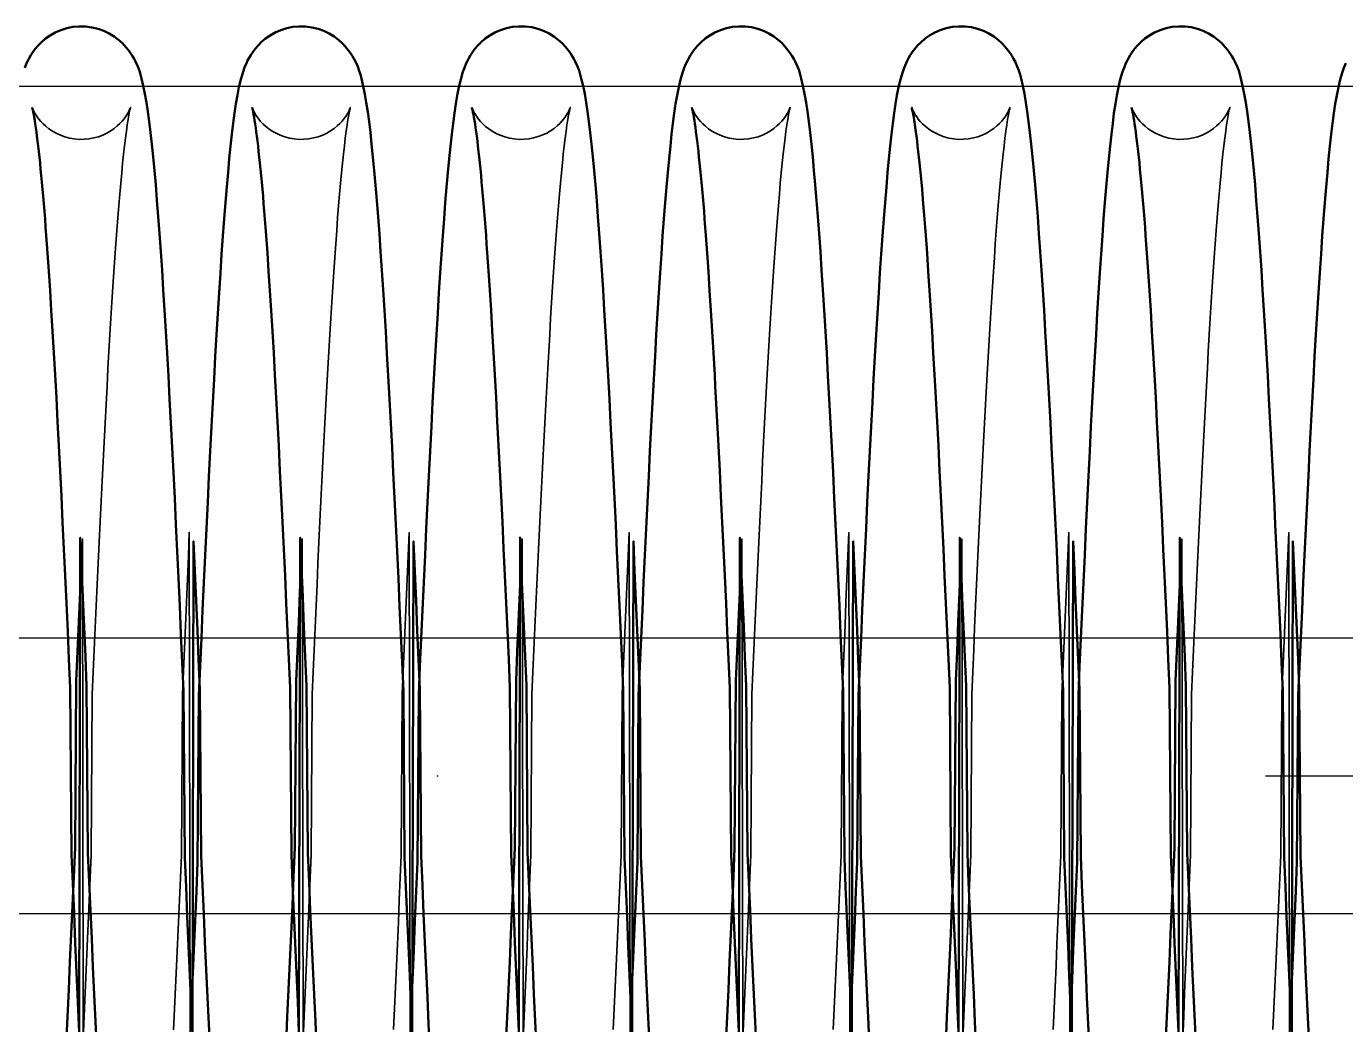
# Model space of a CAD drawing. Header units: millimetres. Extents: x 1448 to 104164, y -19509 to -89.
# Drawn here: x 54499.5 to 54595.2, y -3831.2 to -3758.8 of the extents above; entities that cross this region are included whole.
import ezdxf

# ---------------------------------------------------------------- set-up
doc = ezdxf.new("R2010")
doc.units = ezdxf.units.MM
doc.header["$LTSCALE"] = 60
doc.header["$MEASUREMENT"] = 0
doc.linetypes.add('CEN', pattern=[62, 60, -1, 0, -1])
doc.layers.get('0').update_dxf_attribs({"linetype": 'CONTINUOUS'})
doc.layers.add('cen', color=14, linetype='CONTINUOUS')
doc.layers.add('가려진 것(ISO)', color=7, linetype='CONTINUOUS', lineweight=35)
doc.layers.add('가시적인 것(ISO)', color=7, linetype='CONTINUOUS', lineweight=50)

# ---------------------------------------------------------------- blocks, each defined once
blk = doc.blocks.new('토션스프링 3')
at = {"layer": '가려진 것(ISO)', "flags": 128}
for points in [[(21462208.797, -50952857.63), (21462208.803, -50952857.647), (21462208.824, -50952857.704), (21462208.867, -50952857.807), (21462208.946, -50952857.966), (21462209.003, -50952858.07), (21462209.077, -50952858.191), (21462209.169, -50952858.328), (21462209.283, -50952858.48), (21462209.422, -50952858.647), (21462209.589, -50952858.823), (21462209.785, -50952859.003), (21462210.011, -50952859.182), (21462210.265, -50952859.355), (21462210.545, -50952859.514), (21462210.847, -50952859.654), (21462211.169, -50952859.77), (21462211.506, -50952859.86), (21462211.855, -50952859.922), (21462212.209, -50952859.952), (21462212.565, -50952859.949), (21462212.92, -50952859.915), (21462213.268, -50952859.851), (21462213.603, -50952859.758), (21462213.923, -50952859.638), (21462214.223, -50952859.494), (21462214.5, -50952859.334), (21462214.751, -50952859.161), (21462214.972, -50952858.981), (21462215.164, -50952858.8), (21462215.329, -50952858.625), (21462215.465, -50952858.459), (21462215.576, -50952858.309), (21462215.666, -50952858.174), (21462215.737, -50952858.056), (21462215.792, -50952857.954), (21462215.835, -50952857.869), (21462215.893, -50952857.742), (21462215.922, -50952857.667), (21462215.934, -50952857.633), (21462215.933, -50952857.635), (21462215.924, -50952857.667), (21462215.909, -50952857.726), (21462215.89, -50952857.808), (21462215.867, -50952857.911), (21462215.816, -50952858.173), (21462215.758, -50952858.505), (21462215.695, -50952858.901), (21462215.63, -50952859.352), (21462215.564, -50952859.857), (21462215.497, -50952860.414), (21462215.429, -50952861.021), (21462215.36, -50952861.678), (21462215.29, -50952862.381), (21462215.22, -50952863.131), (21462215.149, -50952863.924), (21462215.079, -50952864.759), (21462215.009, -50952865.637), (21462214.938, -50952866.559), (21462214.867, -50952867.523), (21462214.796, -50952868.527), (21462214.725, -50952869.571), (21462214.653, -50952870.652), (21462214.582, -50952871.77), (21462214.511, -50952872.923), (21462214.439, -50952874.109), (21462214.368, -50952875.328), (21462214.297, -50952876.578), (21462214.226, -50952877.861), (21462214.154, -50952879.178), (21462214.083, -50952880.526), (21462214.011, -50952881.903), (21462213.94, -50952883.309), (21462213.868, -50952884.741), (21462213.796, -50952886.198), (21462213.725, -50952887.677), (21462213.653, -50952889.177), (21462213.582, -50952890.697), (21462213.51, -50952892.234), (21462213.439, -50952893.791), (21462213.368, -50952895.368), (21462213.296, -50952896.964), (21462213.225, -50952898.577), (21462213.153, -50952900.205), (21462213.081, -50952911.847), (21462213.009, -50952913.499), (21462212.938, -50952915.16), (21462212.866, -50952916.829), (21462212.795, -50952918.502), (21462212.723, -50952920.179), (21462212.652, -50952921.858), (21462212.581, -50952923.543), (21462212.509, -50952925.233), (21462212.438, -50952888.925), (21462212.366, -50952890.618)], [(21462224.744, -50952857.63), (21462224.75, -50952857.647), (21462224.77, -50952857.704), (21462224.814, -50952857.807), (21462224.893, -50952857.966), (21462224.95, -50952858.07), (21462225.024, -50952858.191), (21462225.116, -50952858.328), (21462225.23, -50952858.481), (21462225.369, -50952858.647), (21462225.536, -50952858.823), (21462225.732, -50952859.003), (21462225.958, -50952859.182), (21462226.212, -50952859.355), (21462226.492, -50952859.514), (21462226.794, -50952859.654), (21462227.116, -50952859.77), (21462227.454, -50952859.86), (21462227.802, -50952859.922), (21462228.156, -50952859.952), (21462228.513, -50952859.949), (21462228.867, -50952859.915), (21462229.215, -50952859.851), (21462229.55, -50952859.758), (21462229.87, -50952859.638), (21462230.17, -50952859.494), (21462230.447, -50952859.333), (21462230.698, -50952859.16), (21462230.919, -50952858.981), (21462231.111, -50952858.8), (21462231.276, -50952858.624), (21462231.412, -50952858.459), (21462231.523, -50952858.309), (21462231.613, -50952858.174), (21462231.684, -50952858.056), (21462231.739, -50952857.954), (21462231.782, -50952857.869), (21462231.839, -50952857.742), (21462231.869, -50952857.667), (21462231.88, -50952857.633), (21462231.88, -50952857.635), (21462231.871, -50952857.667), (21462231.856, -50952857.726), (21462231.836, -50952857.808), (21462231.814, -50952857.911), (21462231.763, -50952858.173), (21462231.705, -50952858.505), (21462231.642, -50952858.901), (21462231.577, -50952859.352), (21462231.511, -50952859.857), (21462231.444, -50952860.414), (21462231.375, -50952861.021), (21462231.306, -50952861.678), (21462231.237, -50952862.381), (21462231.167, -50952863.131), (21462231.096, -50952863.924), (21462231.026, -50952864.759), (21462230.955, -50952865.637), (21462230.885, -50952866.559), (21462230.814, -50952867.523), (21462230.743, -50952868.527), (21462230.671, -50952869.571), (21462230.6, -50952870.652), (21462230.529, -50952871.77), (21462230.457, -50952872.923), (21462230.386, -50952874.109), (21462230.315, -50952875.328), (21462230.244, -50952876.578), (21462230.173, -50952877.861), (21462230.101, -50952879.178), (21462230.03, -50952880.526), (21462229.958, -50952881.904), (21462229.886, -50952883.309), (21462229.815, -50952884.741), (21462229.743, -50952886.198), (21462229.672, -50952887.677), (21462229.6, -50952889.177), (21462229.529, -50952890.697), (21462229.457, -50952892.234), (21462229.386, -50952893.79), (21462229.315, -50952895.368), (21462229.243, -50952896.964), (21462229.171, -50952898.577), (21462229.1, -50952900.205), (21462229.028, -50952911.847), (21462228.956, -50952913.499), (21462228.885, -50952915.16), (21462228.813, -50952916.828), (21462228.742, -50952918.502), (21462228.67, -50952920.179), (21462228.599, -50952921.858), (21462228.527, -50952923.543), (21462228.456, -50952925.233), (21462228.384, -50952888.925), (21462228.313, -50952890.618)], [(21462240.691, -50952857.63), (21462240.696, -50952857.647), (21462240.718, -50952857.704), (21462240.76, -50952857.809), (21462240.838, -50952857.972), (21462240.897, -50952858.076), (21462240.972, -50952858.196), (21462241.065, -50952858.332), (21462241.18, -50952858.484), (21462241.32, -50952858.651), (21462241.488, -50952858.828), (21462241.684, -50952859.008), (21462241.911, -50952859.187), (21462242.166, -50952859.359), (21462242.447, -50952859.518), (21462242.749, -50952859.658), (21462243.071, -50952859.773), (21462243.41, -50952859.862), (21462243.758, -50952859.923), (21462244.112, -50952859.952), (21462244.469, -50952859.949), (21462244.823, -50952859.914), (21462245.171, -50952859.849), (21462245.506, -50952859.755), (21462245.824, -50952859.634), (21462246.124, -50952859.49), (21462246.401, -50952859.329), (21462246.651, -50952859.156), (21462246.871, -50952858.976), (21462247.063, -50952858.796), (21462247.226, -50952858.62), (21462247.362, -50952858.455), (21462247.472, -50952858.305), (21462247.561, -50952858.171), (21462247.632, -50952858.053), (21462247.687, -50952857.952), (21462247.73, -50952857.867), (21462247.787, -50952857.741), (21462247.816, -50952857.666), (21462247.827, -50952857.633), (21462247.827, -50952857.635), (21462247.818, -50952857.668), (21462247.803, -50952857.727), (21462247.783, -50952857.809), (21462247.761, -50952857.912), (21462247.709, -50952858.175), (21462247.651, -50952858.507), (21462247.588, -50952858.903), (21462247.523, -50952859.355), (21462247.457, -50952859.859), (21462247.39, -50952860.416), (21462247.322, -50952861.024), (21462247.253, -50952861.681), (21462247.183, -50952862.385), (21462247.113, -50952863.134), (21462247.043, -50952863.927), (21462246.972, -50952864.763), (21462246.902, -50952865.641), (21462246.831, -50952866.563), (21462246.76, -50952867.527), (21462246.689, -50952868.531), (21462246.618, -50952869.575), (21462246.547, -50952870.656), (21462246.475, -50952871.774), (21462246.404, -50952872.927), (21462246.333, -50952874.113), (21462246.262, -50952875.332), (21462246.19, -50952876.581), (21462246.119, -50952877.865), (21462246.048, -50952879.182), (21462245.976, -50952880.53), (21462245.905, -50952881.907), (21462245.833, -50952883.313), (21462245.761, -50952884.745), (21462245.69, -50952886.201), (21462245.618, -50952887.68), (21462245.547, -50952889.18), (21462245.475, -50952890.699), (21462245.404, -50952892.236), (21462245.333, -50952893.793), (21462245.261, -50952895.37), (21462245.19, -50952896.967), (21462245.118, -50952898.58), (21462245.046, -50952900.208), (21462244.975, -50952911.849), (21462244.903, -50952913.501), (21462244.831, -50952915.162), (21462244.76, -50952916.83), (21462244.688, -50952918.503), (21462244.617, -50952920.179), (21462244.546, -50952921.858), (21462244.474, -50952923.543), (21462244.403, -50952925.233), (21462244.331, -50952888.925), (21462244.26, -50952890.619)], [(21462256.638, -50952857.63), (21462256.643, -50952857.647), (21462256.664, -50952857.704), (21462256.708, -50952857.807), (21462256.787, -50952857.966), (21462256.844, -50952858.07), (21462256.917, -50952858.191), (21462257.009, -50952858.328), (21462257.123, -50952858.48), (21462257.263, -50952858.646), (21462257.429, -50952858.822), (21462257.625, -50952859.003), (21462257.851, -50952859.182), (21462258.105, -50952859.354), (21462258.385, -50952859.514), (21462258.687, -50952859.654), (21462259.008, -50952859.77), (21462259.346, -50952859.86), (21462259.695, -50952859.921), (21462260.049, -50952859.952), (21462260.405, -50952859.949), (21462260.76, -50952859.915), (21462261.108, -50952859.851), (21462261.443, -50952859.758), (21462261.762, -50952859.638), (21462262.063, -50952859.495), (21462262.34, -50952859.334), (21462262.591, -50952859.161), (21462262.812, -50952858.981), (21462263.005, -50952858.801), (21462263.169, -50952858.625), (21462263.306, -50952858.459), (21462263.417, -50952858.309), (21462263.506, -50952858.174), (21462263.577, -50952858.056), (21462263.633, -50952857.954), (21462263.676, -50952857.869), (21462263.733, -50952857.742), (21462263.762, -50952857.667), (21462263.774, -50952857.633), (21462263.774, -50952857.635), (21462263.765, -50952857.667), (21462263.75, -50952857.726), (21462263.73, -50952857.808), (21462263.708, -50952857.911), (21462263.657, -50952858.173), (21462263.598, -50952858.505), (21462263.535, -50952858.9), (21462263.471, -50952859.352), (21462263.405, -50952859.856), (21462263.337, -50952860.413), (21462263.269, -50952861.021), (21462263.2, -50952861.677), (21462263.13, -50952862.381), (21462263.06, -50952863.131), (21462262.99, -50952863.924), (21462262.92, -50952864.759), (21462262.849, -50952865.637), (21462262.778, -50952866.559), (21462262.708, -50952867.522), (21462262.636, -50952868.526), (21462262.565, -50952869.57), (21462262.494, -50952870.652), (21462262.423, -50952871.77), (21462262.351, -50952872.923), (21462262.28, -50952874.11), (21462262.209, -50952875.328), (21462262.137, -50952876.578), (21462262.066, -50952877.861), (21462261.995, -50952879.178), (21462261.923, -50952880.525), (21462261.852, -50952881.903), (21462261.78, -50952883.309), (21462261.709, -50952884.741), (21462261.637, -50952886.197), (21462261.565, -50952887.677), (21462261.494, -50952889.177), (21462261.422, -50952890.697), (21462261.351, -50952892.235), (21462261.28, -50952893.791), (21462261.208, -50952895.368), (21462261.137, -50952896.964), (21462261.065, -50952898.577), (21462260.993, -50952900.205), (21462260.922, -50952911.846), (21462260.85, -50952913.499), (21462260.778, -50952915.16), (21462260.707, -50952916.829), (21462260.635, -50952918.503), (21462260.564, -50952920.18), (21462260.493, -50952921.859), (21462260.421, -50952923.544), (21462260.35, -50952925.233), (21462260.278, -50952888.925), (21462260.206, -50952890.618)], [(21462272.585, -50952857.63), (21462272.59, -50952857.647), (21462272.611, -50952857.704), (21462272.655, -50952857.807), (21462272.733, -50952857.966), (21462272.791, -50952858.07), (21462272.864, -50952858.191), (21462272.956, -50952858.328), (21462273.07, -50952858.48), (21462273.209, -50952858.646), (21462273.376, -50952858.822), (21462273.572, -50952859.003), (21462273.798, -50952859.182), (21462274.052, -50952859.354), (21462274.332, -50952859.514), (21462274.634, -50952859.654), (21462274.955, -50952859.77), (21462275.293, -50952859.86), (21462275.642, -50952859.921), (21462275.996, -50952859.952), (21462276.352, -50952859.949), (21462276.707, -50952859.915), (21462277.055, -50952859.851), (21462277.39, -50952859.758), (21462277.709, -50952859.638), (21462278.01, -50952859.495), (21462278.287, -50952859.334), (21462278.538, -50952859.161), (21462278.759, -50952858.981), (21462278.951, -50952858.801), (21462279.116, -50952858.625), (21462279.252, -50952858.459), (21462279.363, -50952858.309), (21462279.453, -50952858.174), (21462279.524, -50952858.056), (21462279.579, -50952857.954), (21462279.622, -50952857.869), (21462279.68, -50952857.742), (21462279.709, -50952857.667), (21462279.721, -50952857.633), (21462279.721, -50952857.635), (21462279.712, -50952857.667), (21462279.697, -50952857.726), (21462279.677, -50952857.808), (21462279.655, -50952857.911), (21462279.603, -50952858.173), (21462279.545, -50952858.505), (21462279.482, -50952858.9), (21462279.417, -50952859.352), (21462279.351, -50952859.856), (21462279.284, -50952860.413), (21462279.216, -50952861.021), (21462279.147, -50952861.677), (21462279.077, -50952862.381), (21462279.007, -50952863.131), (21462278.937, -50952863.924), (21462278.866, -50952864.759), (21462278.796, -50952865.637), (21462278.725, -50952866.559), (21462278.654, -50952867.522), (21462278.583, -50952868.527), (21462278.512, -50952869.57), (21462278.441, -50952870.652), (21462278.369, -50952871.77), (21462278.298, -50952872.923), (21462278.227, -50952874.109), (21462278.155, -50952875.328), (21462278.084, -50952876.578), (21462278.013, -50952877.861), (21462277.942, -50952879.178), (21462277.87, -50952880.525), (21462277.799, -50952881.903), (21462277.727, -50952883.309), (21462277.655, -50952884.741), (21462277.584, -50952886.197), (21462277.512, -50952887.677), (21462277.441, -50952889.177), (21462277.369, -50952890.697), (21462277.298, -50952892.235), (21462277.227, -50952893.791), (21462277.155, -50952895.368), (21462277.084, -50952896.964), (21462277.012, -50952898.577), (21462276.94, -50952900.205), (21462276.869, -50952911.846), (21462276.797, -50952913.499), (21462276.725, -50952915.16), (21462276.654, -50952916.829), (21462276.582, -50952918.503), (21462276.511, -50952920.18), (21462276.439, -50952921.859), (21462276.368, -50952923.544), (21462276.297, -50952925.233), (21462276.225, -50952888.925), (21462276.153, -50952890.618)], [(21462288.531, -50952857.63), (21462288.537, -50952857.647), (21462288.558, -50952857.704), (21462288.602, -50952857.807), (21462288.68, -50952857.966), (21462288.738, -50952858.07), (21462288.811, -50952858.191), (21462288.903, -50952858.328), (21462289.017, -50952858.48), (21462289.156, -50952858.646), (21462289.323, -50952858.822), (21462289.519, -50952859.003), (21462289.745, -50952859.182), (21462289.999, -50952859.354), (21462290.279, -50952859.514), (21462290.581, -50952859.654), (21462290.902, -50952859.77), (21462291.24, -50952859.86), (21462291.589, -50952859.921), (21462291.943, -50952859.952), (21462292.299, -50952859.949), (21462292.654, -50952859.915), (21462293.002, -50952859.851), (21462293.337, -50952859.758), (21462293.656, -50952859.638), (21462293.957, -50952859.495), (21462294.234, -50952859.334), (21462294.485, -50952859.161), (21462294.706, -50952858.981), (21462294.898, -50952858.801), (21462295.063, -50952858.625), (21462295.199, -50952858.459), (21462295.31, -50952858.309), (21462295.4, -50952858.174), (21462295.471, -50952858.056), (21462295.526, -50952857.954), (21462295.569, -50952857.869), (21462295.627, -50952857.742), (21462295.656, -50952857.667), (21462295.668, -50952857.633), (21462295.667, -50952857.635), (21462295.659, -50952857.667), (21462295.643, -50952857.726), (21462295.624, -50952857.808), (21462295.602, -50952857.911), (21462295.55, -50952858.173), (21462295.492, -50952858.505), (21462295.429, -50952858.9), (21462295.364, -50952859.352), (21462295.298, -50952859.857), (21462295.231, -50952860.413), (21462295.163, -50952861.021), (21462295.094, -50952861.677), (21462295.024, -50952862.381), (21462294.954, -50952863.131), (21462294.884, -50952863.924), (21462294.813, -50952864.759), (21462294.743, -50952865.637), (21462294.672, -50952866.559), (21462294.601, -50952867.522), (21462294.53, -50952868.527), (21462294.459, -50952869.57), (21462294.388, -50952870.652), (21462294.316, -50952871.77), (21462294.245, -50952872.923), (21462294.174, -50952874.109), (21462294.102, -50952875.328), (21462294.031, -50952876.578), (21462293.96, -50952877.861), (21462293.889, -50952879.178), (21462293.817, -50952880.526), (21462293.745, -50952881.903), (21462293.674, -50952883.309), (21462293.602, -50952884.741), (21462293.531, -50952886.197), (21462293.459, -50952887.677), (21462293.387, -50952889.177), (21462293.316, -50952890.697), (21462293.245, -50952892.235), (21462293.173, -50952893.791), (21462293.102, -50952895.368), (21462293.03, -50952896.964), (21462292.959, -50952898.577), (21462292.887, -50952900.205), (21462292.815, -50952911.846), (21462292.744, -50952913.499), (21462292.672, -50952915.16), (21462292.6, -50952916.829), (21462292.529, -50952918.503), (21462292.458, -50952920.18), (21462292.386, -50952921.859), (21462292.315, -50952923.543), (21462292.243, -50952925.233), (21462292.172, -50952888.925), (21462292.1, -50952890.618)], [(21462219.052, -50952924.525), (21462219.124, -50952923), (21462219.196, -50952921.456), (21462219.267, -50952919.893), (21462219.339, -50952918.315), (21462219.41, -50952916.723), (21462219.481, -50952915.118), (21462219.553, -50952913.499), (21462219.624, -50952911.865), (21462219.695, -50952900.217), (21462219.767, -50952898.557), (21462219.839, -50952896.888), (21462219.91, -50952895.21), (21462219.982, -50952893.527), (21462220.054, -50952891.839), (21462220.125, -50952890.15), (21462220.197, -50952888.461), (21462220.268, -50952924.774), (21462220.339, -50952923.091)], [(21462235, -50952924.509), (21462235.071, -50952922.988), (21462235.143, -50952921.45), (21462235.214, -50952919.894), (21462235.285, -50952918.321), (21462235.357, -50952916.728), (21462235.428, -50952915.118), (21462235.5, -50952913.491), (21462235.571, -50952911.852), (21462235.643, -50952900.2), (21462235.715, -50952898.539), (21462235.786, -50952896.87), (21462235.858, -50952895.196), (21462235.929, -50952893.517), (21462236.001, -50952891.837), (21462236.072, -50952890.156), (21462236.143, -50952888.47), (21462236.215, -50952924.781), (21462236.286, -50952923.091)], [(21462250.947, -50952924.509), (21462251.018, -50952922.988), (21462251.09, -50952921.449), (21462251.161, -50952919.894), (21462251.232, -50952918.321), (21462251.303, -50952916.728), (21462251.375, -50952915.118), (21462251.447, -50952913.492), (21462251.518, -50952911.852), (21462251.59, -50952900.201), (21462251.661, -50952898.539), (21462251.733, -50952896.87), (21462251.805, -50952895.196), (21462251.876, -50952893.517), (21462251.947, -50952891.836), (21462252.019, -50952890.155), (21462252.09, -50952888.47), (21462252.161, -50952924.781), (21462252.233, -50952923.091)], [(21462266.894, -50952924.509), (21462266.965, -50952922.988), (21462267.036, -50952921.449), (21462267.108, -50952919.894), (21462267.179, -50952918.321), (21462267.25, -50952916.728), (21462267.322, -50952915.118), (21462267.393, -50952913.492), (21462267.465, -50952911.852), (21462267.537, -50952900.201), (21462267.608, -50952898.539), (21462267.68, -50952896.87), (21462267.752, -50952895.196), (21462267.823, -50952893.517), (21462267.894, -50952891.836), (21462267.966, -50952890.155), (21462268.037, -50952888.47), (21462268.108, -50952924.781), (21462268.18, -50952923.091)], [(21462282.84, -50952924.51), (21462282.912, -50952922.988), (21462282.983, -50952921.449), (21462283.055, -50952919.894), (21462283.126, -50952918.321), (21462283.197, -50952916.728), (21462283.269, -50952915.118), (21462283.34, -50952913.492), (21462283.412, -50952911.852), (21462283.484, -50952900.201), (21462283.555, -50952898.54), (21462283.627, -50952896.871), (21462283.698, -50952895.196), (21462283.77, -50952893.517), (21462283.841, -50952891.836), (21462283.912, -50952890.154), (21462283.984, -50952888.47), (21462284.055, -50952924.781), (21462284.127, -50952923.091)], [(21462298.787, -50952924.51), (21462298.859, -50952922.988), (21462298.93, -50952921.449), (21462299.001, -50952919.893), (21462299.073, -50952918.32), (21462299.144, -50952916.728), (21462299.215, -50952915.118), (21462299.287, -50952913.492), (21462299.359, -50952911.853), (21462299.43, -50952900.201), (21462299.502, -50952898.54), (21462299.574, -50952896.871), (21462299.645, -50952895.196), (21462299.717, -50952893.516), (21462299.788, -50952891.835), (21462299.859, -50952890.154), (21462299.931, -50952888.469), (21462300.002, -50952924.781), (21462300.074, -50952923.091)]]:
    blk.add_lwpolyline(points, dxfattribs=at)
at = {"layer": '가시적인 것(ISO)', "flags": 128}
for points in [[(21462208.257, -50952854.753), (21462208.394, -50952854.424), (21462208.479, -50952854.244), (21462208.58, -50952854.052), (21462208.701, -50952853.846), (21462208.846, -50952853.624), (21462209.021, -50952853.388), (21462209.231, -50952853.143), (21462209.48, -50952852.893), (21462209.772, -50952852.646), (21462210.104, -50952852.413), (21462210.473, -50952852.204), (21462210.877, -50952852.028), (21462211.308, -50952851.891), (21462211.757, -50952851.799), (21462212.216, -50952851.758), (21462212.68, -50952851.767), (21462213.138, -50952851.827), (21462213.581, -50952851.934), (21462214.002, -50952852.086), (21462214.395, -50952852.276), (21462214.753, -50952852.495), (21462215.069, -50952852.733), (21462215.345, -50952852.982), (21462215.579, -50952853.231), (21462215.776, -50952853.473), (21462215.94, -50952853.704), (21462216.076, -50952853.921), (21462216.191, -50952854.122), (21462216.291, -50952854.311), (21462216.453, -50952854.657), (21462216.572, -50952854.969), (21462216.661, -50952855.256), (21462216.731, -50952855.531), (21462216.858, -50952856.079), (21462216.977, -50952856.658), (21462217.085, -50952857.275), (21462217.185, -50952857.939), (21462217.282, -50952858.661), (21462217.378, -50952859.447), (21462217.474, -50952860.301), (21462217.568, -50952861.222), (21462217.662, -50952862.209), (21462217.756, -50952863.259), (21462217.849, -50952864.373), (21462217.941, -50952865.549), (21462218.033, -50952866.785), (21462218.125, -50952868.082), (21462218.217, -50952869.438), (21462218.308, -50952870.856), (21462218.4, -50952872.334), (21462218.492, -50952873.869), (21462218.584, -50952875.458), (21462218.676, -50952877.098), (21462218.768, -50952878.786), (21462218.86, -50952880.52), (21462218.951, -50952882.295), (21462219.043, -50952884.111), (21462219.134, -50952885.97), (21462219.226, -50952887.872), (21462219.318, -50952889.812), (21462219.409, -50952891.787), (21462219.501, -50952893.793), (21462219.593, -50952895.826), (21462219.684, -50952897.882), (21462219.776, -50952899.957), (21462219.867, -50952912.049), (21462219.959, -50952914.161), (21462220.05, -50952916.293), (21462220.142, -50952918.439), (21462220.234, -50952920.597), (21462220.325, -50952922.762), (21462220.417, -50952924.929), (21462220.509, -50952889.095), (21462220.6, -50952891.255), (21462220.691, -50952893.406), (21462220.783, -50952895.552), (21462220.874, -50952897.691), (21462220.966, -50952899.821), (21462221.058, -50952911.937), (21462221.15, -50952914.035), (21462221.241, -50952916.11), (21462221.333, -50952918.159), (21462221.424, -50952920.177), (21462221.516, -50952922.162), (21462221.607, -50952924.116), (21462221.698, -50952926.039)], [(21462220.339, -50952923.091), (21462220.431, -50952920.936), (21462220.522, -50952918.782), (21462220.614, -50952916.634), (21462220.706, -50952914.497), (21462220.797, -50952912.373), (21462220.889, -50952900.267), (21462220.981, -50952898.183), (21462221.072, -50952896.125), (21462221.164, -50952894.098), (21462221.255, -50952892.098), (21462221.346, -50952890.124), (21462221.438, -50952888.181), (21462221.53, -50952886.27), (21462221.622, -50952884.397), (21462221.714, -50952882.564), (21462221.805, -50952880.776), (21462221.897, -50952879.035), (21462221.988, -50952877.345), (21462222.08, -50952875.707), (21462222.172, -50952874.116), (21462222.263, -50952872.576), (21462222.356, -50952871.088), (21462222.448, -50952869.656), (21462222.54, -50952868.281), (21462222.633, -50952866.965), (21462222.725, -50952865.712), (21462222.818, -50952864.524), (21462222.911, -50952863.402), (21462223.004, -50952862.349), (21462223.097, -50952861.361), (21462223.19, -50952860.436), (21462223.285, -50952859.575), (21462223.382, -50952858.777), (21462223.48, -50952858.041), (21462223.581, -50952857.367), (21462223.683, -50952856.751), (21462223.796, -50952856.173), (21462223.931, -50952855.614), (21462224.097, -50952855.051), (21462224.204, -50952854.751), (21462224.342, -50952854.421), (21462224.428, -50952854.241), (21462224.529, -50952854.048), (21462224.65, -50952853.841), (21462224.796, -50952853.62), (21462224.971, -50952853.385), (21462225.183, -50952853.138), (21462225.433, -50952852.888), (21462225.723, -50952852.642), (21462226.057, -50952852.41), (21462226.428, -50952852.201), (21462226.831, -50952852.024), (21462227.261, -50952851.889), (21462227.711, -50952851.799), (21462228.172, -50952851.757), (21462228.634, -50952851.767), (21462229.092, -50952851.828), (21462229.535, -50952851.937), (21462229.956, -50952852.088), (21462230.346, -50952852.279), (21462230.703, -50952852.5), (21462231.022, -50952852.74), (21462231.299, -50952852.989), (21462231.532, -50952853.237), (21462231.728, -50952853.48), (21462231.891, -50952853.71), (21462232.029, -50952853.925), (21462232.148, -50952854.127), (21462232.25, -50952854.315), (21462232.41, -50952854.66), (21462232.525, -50952854.971), (21462232.609, -50952855.259), (21462232.676, -50952855.534), (21462232.807, -50952856.086), (21462232.926, -50952856.665), (21462233.033, -50952857.281), (21462233.133, -50952857.945), (21462233.229, -50952858.667), (21462233.326, -50952859.455), (21462233.421, -50952860.31), (21462233.516, -50952861.232), (21462233.61, -50952862.218), (21462233.704, -50952863.269), (21462233.796, -50952864.383), (21462233.889, -50952865.559), (21462233.981, -50952866.795), (21462234.072, -50952868.092), (21462234.164, -50952869.448), (21462234.256, -50952870.867), (21462234.348, -50952872.346), (21462234.44, -50952873.881), (21462234.532, -50952875.47), (21462234.624, -50952877.11), (21462234.716, -50952878.798), (21462234.807, -50952880.531), (21462234.899, -50952882.307), (21462234.99, -50952884.122), (21462235.082, -50952885.983), (21462235.173, -50952887.885), (21462235.265, -50952889.826), (21462235.357, -50952891.801), (21462235.449, -50952893.806), (21462235.54, -50952895.838), (21462235.632, -50952897.894), (21462235.723, -50952899.968), (21462235.814, -50952912.06), (21462235.906, -50952914.173), (21462235.997, -50952916.305), (21462236.089, -50952918.452), (21462236.181, -50952920.609), (21462236.273, -50952922.774), (21462236.364, -50952924.94), (21462236.456, -50952889.105), (21462236.547, -50952891.264), (21462236.639, -50952893.414), (21462236.73, -50952895.561), (21462236.822, -50952897.701), (21462236.913, -50952899.831), (21462237.005, -50952911.946), (21462237.097, -50952914.044), (21462237.189, -50952916.118), (21462237.28, -50952918.166), (21462237.371, -50952920.184), (21462237.463, -50952922.167), (21462237.554, -50952924.122), (21462237.646, -50952926.046)], [(21462236.286, -50952923.091), (21462236.378, -50952920.927), (21462236.47, -50952918.767), (21462236.561, -50952916.617), (21462236.653, -50952914.48), (21462236.745, -50952912.361), (21462236.836, -50952900.263), (21462236.927, -50952898.188), (21462237.019, -50952896.133), (21462237.11, -50952894.099), (21462237.202, -50952892.09), (21462237.294, -50952890.11), (21462237.386, -50952888.163), (21462237.478, -50952886.253), (21462237.569, -50952884.382), (21462237.661, -50952882.556), (21462237.752, -50952880.777), (21462237.844, -50952879.04), (21462237.935, -50952877.347), (21462238.027, -50952875.701), (21462238.119, -50952874.105), (21462238.211, -50952872.56), (21462238.303, -50952871.071), (21462238.396, -50952869.639), (21462238.488, -50952868.268), (21462238.58, -50952866.96), (21462238.672, -50952865.717), (21462238.764, -50952864.535), (21462238.857, -50952863.415), (21462238.95, -50952862.358), (21462239.043, -50952861.367), (21462239.137, -50952860.441), (21462239.231, -50952859.582), (21462239.325, -50952858.792), (21462239.42, -50952858.062), (21462239.521, -50952857.386), (21462239.629, -50952856.758), (21462239.747, -50952856.17), (21462239.878, -50952855.615), (21462240.041, -50952855.056), (21462240.15, -50952854.754), (21462240.287, -50952854.425), (21462240.372, -50952854.246), (21462240.473, -50952854.053), (21462240.593, -50952853.847), (21462240.738, -50952853.626), (21462240.914, -50952853.39), (21462241.123, -50952853.145), (21462241.372, -50952852.895), (21462241.664, -50952852.648), (21462241.995, -50952852.415), (21462242.364, -50952852.205), (21462242.767, -50952852.029), (21462243.198, -50952851.892), (21462243.647, -50952851.8), (21462244.106, -50952851.758), (21462244.57, -50952851.767), (21462245.028, -50952851.826), (21462245.471, -50952851.933), (21462245.892, -50952852.085), (21462246.286, -50952852.275), (21462246.643, -50952852.493), (21462246.96, -50952852.731), (21462247.236, -50952852.98), (21462247.471, -50952853.229), (21462247.669, -50952853.471), (21462247.833, -50952853.702), (21462247.971, -50952853.918), (21462248.09, -50952854.12), (21462248.192, -50952854.309), (21462248.354, -50952854.655), (21462248.47, -50952854.966), (21462248.555, -50952855.254), (21462248.622, -50952855.529), (21462248.752, -50952856.08), (21462248.871, -50952856.659), (21462248.979, -50952857.275), (21462249.079, -50952857.939), (21462249.175, -50952858.66), (21462249.272, -50952859.448), (21462249.368, -50952860.303), (21462249.462, -50952861.224), (21462249.556, -50952862.21), (21462249.65, -50952863.26), (21462249.742, -50952864.374), (21462249.835, -50952865.549), (21462249.927, -50952866.786), (21462250.019, -50952868.082), (21462250.11, -50952869.438), (21462250.202, -50952870.857), (21462250.294, -50952872.335), (21462250.386, -50952873.87), (21462250.478, -50952875.459), (21462250.57, -50952877.099), (21462250.662, -50952878.787), (21462250.754, -50952880.52), (21462250.845, -50952882.295), (21462250.936, -50952884.111), (21462251.028, -50952885.971), (21462251.12, -50952887.873), (21462251.211, -50952889.814), (21462251.303, -50952891.789), (21462251.395, -50952893.794), (21462251.487, -50952895.827), (21462251.578, -50952897.882), (21462251.67, -50952899.957), (21462251.761, -50952912.049), (21462251.852, -50952914.162), (21462251.944, -50952916.294), (21462252.036, -50952918.441), (21462252.127, -50952920.599), (21462252.219, -50952922.763), (21462252.311, -50952924.93), (21462252.402, -50952889.096), (21462252.494, -50952891.255), (21462252.585, -50952893.405), (21462252.677, -50952895.552), (21462252.768, -50952897.692), (21462252.86, -50952899.822), (21462252.952, -50952911.938), (21462253.043, -50952914.036), (21462253.135, -50952916.111), (21462253.227, -50952918.159), (21462253.318, -50952920.177), (21462253.409, -50952922.161), (21462253.501, -50952924.116), (21462253.592, -50952926.04)], [(21462252.233, -50952923.091), (21462252.325, -50952920.927), (21462252.417, -50952918.767), (21462252.508, -50952916.617), (21462252.6, -50952914.48), (21462252.692, -50952912.36), (21462252.783, -50952900.262), (21462252.874, -50952898.188), (21462252.966, -50952896.132), (21462253.057, -50952894.099), (21462253.149, -50952892.09), (21462253.241, -50952890.11), (21462253.333, -50952888.163), (21462253.424, -50952886.253), (21462253.516, -50952884.382), (21462253.608, -50952882.556), (21462253.699, -50952880.776), (21462253.79, -50952879.04), (21462253.882, -50952877.347), (21462253.974, -50952875.701), (21462254.066, -50952874.105), (21462254.158, -50952872.56), (21462254.25, -50952871.071), (21462254.342, -50952869.639), (21462254.435, -50952868.268), (21462254.527, -50952866.96), (21462254.619, -50952865.716), (21462254.711, -50952864.534), (21462254.803, -50952863.415), (21462254.896, -50952862.358), (21462254.99, -50952861.366), (21462255.084, -50952860.44), (21462255.178, -50952859.582), (21462255.272, -50952858.791), (21462255.367, -50952858.061), (21462255.468, -50952857.386), (21462255.576, -50952856.758), (21462255.694, -50952856.17), (21462255.825, -50952855.615), (21462255.988, -50952855.056), (21462256.097, -50952854.754), (21462256.234, -50952854.425), (21462256.319, -50952854.245), (21462256.42, -50952854.053), (21462256.54, -50952853.847), (21462256.685, -50952853.625), (21462256.861, -50952853.39), (21462257.07, -50952853.145), (21462257.319, -50952852.895), (21462257.611, -50952852.648), (21462257.942, -50952852.414), (21462258.311, -50952852.205), (21462258.715, -50952852.029), (21462259.145, -50952851.892), (21462259.594, -50952851.8), (21462260.054, -50952851.758), (21462260.518, -50952851.767), (21462260.976, -50952851.826), (21462261.418, -50952851.933), (21462261.839, -50952852.085), (21462262.233, -50952852.275), (21462262.591, -50952852.493), (21462262.907, -50952852.731), (21462263.183, -50952852.98), (21462263.418, -50952853.229), (21462263.616, -50952853.471), (21462263.78, -50952853.703), (21462263.917, -50952853.918), (21462264.036, -50952854.12), (21462264.138, -50952854.309), (21462264.3, -50952854.655), (21462264.416, -50952854.966), (21462264.501, -50952855.254), (21462264.569, -50952855.529), (21462264.699, -50952856.08), (21462264.818, -50952856.659), (21462264.925, -50952857.275), (21462265.026, -50952857.939), (21462265.122, -50952858.66), (21462265.219, -50952859.448), (21462265.314, -50952860.302), (21462265.409, -50952861.224), (21462265.503, -50952862.21), (21462265.596, -50952863.26), (21462265.689, -50952864.374), (21462265.782, -50952865.549), (21462265.874, -50952866.786), (21462265.966, -50952868.082), (21462266.057, -50952869.438), (21462266.149, -50952870.856), (21462266.241, -50952872.335), (21462266.333, -50952873.87), (21462266.425, -50952875.459), (21462266.517, -50952877.099), (21462266.609, -50952878.787), (21462266.7, -50952880.52), (21462266.792, -50952882.295), (21462266.883, -50952884.111), (21462266.975, -50952885.971), (21462267.066, -50952887.873), (21462267.158, -50952889.814), (21462267.25, -50952891.789), (21462267.342, -50952893.794), (21462267.433, -50952895.827), (21462267.525, -50952897.882), (21462267.616, -50952899.957), (21462267.708, -50952912.049), (21462267.799, -50952914.162), (21462267.891, -50952916.294), (21462267.982, -50952918.441), (21462268.074, -50952920.599), (21462268.166, -50952922.763), (21462268.258, -50952924.93), (21462268.349, -50952889.096), (21462268.441, -50952891.255), (21462268.532, -50952893.405), (21462268.623, -50952895.552), (21462268.715, -50952897.692), (21462268.807, -50952899.822), (21462268.898, -50952911.938), (21462268.99, -50952914.036), (21462269.082, -50952916.111), (21462269.173, -50952918.159), (21462269.265, -50952920.177), (21462269.356, -50952922.161), (21462269.447, -50952924.116), (21462269.539, -50952926.04)], [(21462268.18, -50952923.091), (21462268.272, -50952920.927), (21462268.363, -50952918.768), (21462268.455, -50952916.617), (21462268.547, -50952914.48), (21462268.638, -50952912.36), (21462268.73, -50952900.262), (21462268.821, -50952898.187), (21462268.913, -50952896.132), (21462269.004, -50952894.098), (21462269.096, -50952892.09), (21462269.188, -50952890.11), (21462269.28, -50952888.163), (21462269.371, -50952886.253), (21462269.463, -50952884.382), (21462269.554, -50952882.556), (21462269.646, -50952880.776), (21462269.737, -50952879.04), (21462269.829, -50952877.347), (21462269.921, -50952875.701), (21462270.013, -50952874.105), (21462270.105, -50952872.56), (21462270.197, -50952871.071), (21462270.289, -50952869.639), (21462270.381, -50952868.268), (21462270.473, -50952866.96), (21462270.565, -50952865.716), (21462270.658, -50952864.534), (21462270.75, -50952863.414), (21462270.843, -50952862.358), (21462270.937, -50952861.366), (21462271.031, -50952860.44), (21462271.125, -50952859.581), (21462271.219, -50952858.79), (21462271.314, -50952858.061), (21462271.415, -50952857.386), (21462271.522, -50952856.758), (21462271.641, -50952856.17), (21462271.772, -50952855.615), (21462271.935, -50952855.056), (21462272.044, -50952854.754), (21462272.181, -50952854.425), (21462272.266, -50952854.245), (21462272.367, -50952854.053), (21462272.487, -50952853.847), (21462272.632, -50952853.625), (21462272.808, -50952853.389), (21462273.017, -50952853.144), (21462273.266, -50952852.895), (21462273.558, -50952852.648), (21462273.89, -50952852.414), (21462274.258, -50952852.205), (21462274.662, -50952852.029), (21462275.093, -50952851.891), (21462275.541, -50952851.799), (21462276.001, -50952851.758), (21462276.465, -50952851.767), (21462276.923, -50952851.826), (21462277.365, -50952851.933), (21462277.787, -50952852.086), (21462278.18, -50952852.275), (21462278.538, -50952852.493), (21462278.854, -50952852.732), (21462279.13, -50952852.98), (21462279.365, -50952853.229), (21462279.563, -50952853.472), (21462279.727, -50952853.703), (21462279.864, -50952853.919), (21462279.982, -50952854.121), (21462280.084, -50952854.31), (21462280.246, -50952854.655), (21462280.363, -50952854.967), (21462280.448, -50952855.254), (21462280.517, -50952855.529), (21462280.646, -50952856.08), (21462280.765, -50952856.659), (21462280.872, -50952857.275), (21462280.972, -50952857.939), (21462281.069, -50952858.66), (21462281.166, -50952859.448), (21462281.261, -50952860.302), (21462281.356, -50952861.223), (21462281.45, -50952862.21), (21462281.543, -50952863.26), (21462281.636, -50952864.374), (21462281.728, -50952865.549), (21462281.82, -50952866.786), (21462281.912, -50952868.082), (21462282.004, -50952869.438), (21462282.096, -50952870.856), (21462282.188, -50952872.335), (21462282.28, -50952873.87), (21462282.372, -50952875.459), (21462282.464, -50952877.099), (21462282.556, -50952878.787), (21462282.647, -50952880.52), (21462282.739, -50952882.295), (21462282.83, -50952884.111), (21462282.922, -50952885.971), (21462283.013, -50952887.873), (21462283.105, -50952889.813), (21462283.197, -50952891.788), (21462283.289, -50952893.794), (21462283.38, -50952895.827), (21462283.472, -50952897.882), (21462283.563, -50952899.957), (21462283.655, -50952912.049), (21462283.746, -50952914.161), (21462283.838, -50952916.294), (21462283.929, -50952918.441), (21462284.021, -50952920.599), (21462284.113, -50952922.763), (21462284.205, -50952924.93), (21462284.296, -50952889.096), (21462284.388, -50952891.255), (21462284.479, -50952893.406), (21462284.57, -50952895.552), (21462284.662, -50952897.692), (21462284.753, -50952899.822), (21462284.845, -50952911.938), (21462284.937, -50952914.036), (21462285.029, -50952916.111), (21462285.12, -50952918.159), (21462285.212, -50952920.177), (21462285.303, -50952922.161), (21462285.394, -50952924.116), (21462285.486, -50952926.04)], [(21462284.127, -50952923.091), (21462284.218, -50952920.927), (21462284.31, -50952918.768), (21462284.402, -50952916.617), (21462284.494, -50952914.48), (21462284.585, -50952912.36), (21462284.677, -50952900.261), (21462284.768, -50952898.187), (21462284.859, -50952896.132), (21462284.951, -50952894.098), (21462285.043, -50952892.09), (21462285.135, -50952890.11), (21462285.226, -50952888.163), (21462285.318, -50952886.253), (21462285.41, -50952884.382), (21462285.501, -50952882.555), (21462285.593, -50952880.776), (21462285.684, -50952879.04), (21462285.776, -50952877.347), (21462285.868, -50952875.701), (21462285.96, -50952874.105), (21462286.052, -50952872.56), (21462286.144, -50952871.071), (21462286.236, -50952869.639), (21462286.328, -50952868.267), (21462286.42, -50952866.959), (21462286.512, -50952865.716), (21462286.605, -50952864.534), (21462286.697, -50952863.414), (21462286.79, -50952862.358), (21462286.884, -50952861.366), (21462286.978, -50952860.44), (21462287.072, -50952859.581), (21462287.166, -50952858.79), (21462287.261, -50952858.06), (21462287.361, -50952857.386), (21462287.469, -50952856.758), (21462287.587, -50952856.17), (21462287.719, -50952855.615), (21462287.882, -50952855.056), (21462287.991, -50952854.754), (21462288.128, -50952854.425), (21462288.213, -50952854.245), (21462288.314, -50952854.053), (21462288.434, -50952853.847), (21462288.579, -50952853.625), (21462288.755, -50952853.389), (21462288.964, -50952853.144), (21462289.213, -50952852.894), (21462289.505, -50952852.648), (21462289.837, -50952852.414), (21462290.205, -50952852.205), (21462290.609, -50952852.028), (21462291.04, -50952851.891), (21462291.489, -50952851.799), (21462291.948, -50952851.758), (21462292.412, -50952851.767), (21462292.87, -50952851.826), (21462293.312, -50952851.933), (21462293.734, -50952852.086), (21462294.127, -50952852.275), (21462294.485, -50952852.493), (21462294.802, -50952852.732), (21462295.078, -50952852.98), (21462295.312, -50952853.229), (21462295.51, -50952853.472), (21462295.674, -50952853.703), (21462295.811, -50952853.919), (21462295.929, -50952854.121), (21462296.031, -50952854.31), (21462296.192, -50952854.656), (21462296.309, -50952854.967), (21462296.395, -50952855.255), (21462296.464, -50952855.529), (21462296.593, -50952856.08), (21462296.712, -50952856.659), (21462296.819, -50952857.275), (21462296.919, -50952857.939), (21462297.016, -50952858.66), (21462297.112, -50952859.448), (21462297.208, -50952860.302), (21462297.303, -50952861.223), (21462297.397, -50952862.21), (21462297.49, -50952863.26), (21462297.583, -50952864.374), (21462297.675, -50952865.549), (21462297.767, -50952866.786), (21462297.859, -50952868.082), (21462297.951, -50952869.438), (21462298.043, -50952870.856), (21462298.135, -50952872.334), (21462298.227, -50952873.87), (21462298.319, -50952875.459), (21462298.411, -50952877.099), (21462298.502, -50952878.787), (21462298.594, -50952880.52), (21462298.686, -50952882.295), (21462298.777, -50952884.111), (21462298.868, -50952885.971), (21462298.96, -50952887.873), (21462299.052, -50952889.813), (21462299.144, -50952891.788), (21462299.235, -50952893.794), (21462299.327, -50952895.827), (21462299.419, -50952897.882), (21462299.51, -50952899.957), (21462299.601, -50952912.049), (21462299.693, -50952914.161), (21462299.784, -50952916.293), (21462299.876, -50952918.44), (21462299.968, -50952920.598), (21462300.06, -50952922.763), (21462300.151, -50952924.93), (21462300.243, -50952889.096), (21462300.334, -50952891.255), (21462300.426, -50952893.406), (21462300.517, -50952895.552), (21462300.609, -50952897.692), (21462300.7, -50952899.822), (21462300.792, -50952911.938), (21462300.884, -50952914.035), (21462300.976, -50952916.111), (21462301.067, -50952918.159), (21462301.159, -50952920.177), (21462301.25, -50952922.161), (21462301.341, -50952924.116), (21462301.433, -50952926.04)], [(21462300.074, -50952923.091), (21462300.165, -50952920.927), (21462300.257, -50952918.768), (21462300.349, -50952916.617), (21462300.441, -50952914.48), (21462300.532, -50952912.36), (21462300.624, -50952900.261), (21462300.715, -50952898.187), (21462300.806, -50952896.132), (21462300.898, -50952894.098), (21462300.99, -50952892.09), (21462301.081, -50952890.11), (21462301.173, -50952888.163), (21462301.265, -50952886.253), (21462301.357, -50952884.382), (21462301.448, -50952882.555), (21462301.54, -50952880.775), (21462301.631, -50952879.039), (21462301.723, -50952877.347), (21462301.815, -50952875.701), (21462301.907, -50952874.105), (21462301.999, -50952872.56), (21462302.091, -50952871.071), (21462302.183, -50952869.639), (21462302.275, -50952868.267), (21462302.367, -50952866.959), (21462302.459, -50952865.715), (21462302.551, -50952864.534), (21462302.644, -50952863.414), (21462302.737, -50952862.358), (21462302.83, -50952861.366), (21462302.925, -50952860.439), (21462303.019, -50952859.58), (21462303.113, -50952858.789), (21462303.208, -50952858.06), (21462303.308, -50952857.385), (21462303.416, -50952856.758), (21462303.534, -50952856.17), (21462303.666, -50952855.615), (21462303.829, -50952855.056), (21462303.938, -50952854.754), (21462304.075, -50952854.425)], [(21462212.366, -50952890.618), (21462212.274, -50952892.783), (21462212.182, -50952894.942), (21462212.091, -50952897.09), (21462211.999, -50952899.224), (21462211.908, -50952911.339), (21462211.816, -50952913.433), (21462211.725, -50952915.51), (21462211.634, -50952917.568), (21462211.542, -50952919.604), (21462211.45, -50952921.613), (21462211.358, -50952923.593), (21462211.267, -50952925.538)], [(21462228.313, -50952890.618), (21462228.221, -50952892.783), (21462228.129, -50952894.942), (21462228.038, -50952897.09), (21462227.946, -50952899.224), (21462227.855, -50952911.339), (21462227.763, -50952913.432), (21462227.672, -50952915.51), (21462227.58, -50952917.568), (21462227.489, -50952919.604), (21462227.397, -50952921.614), (21462227.305, -50952923.593), (21462227.213, -50952925.538)], [(21462213.481, -50952925.881), (21462213.39, -50952923.94), (21462213.298, -50952921.967), (21462213.206, -50952919.964), (21462213.115, -50952917.935), (21462213.023, -50952915.885), (21462212.932, -50952913.815), (21462212.841, -50952911.721), (21462212.749, -50952899.604), (21462212.657, -50952897.47), (21462212.566, -50952895.322), (21462212.474, -50952893.165), (21462212.382, -50952891.002), (21462212.291, -50952888.839), (21462212.199, -50952924.678), (21462212.108, -50952922.523), (21462212.017, -50952920.37), (21462211.925, -50952918.22), (21462211.833, -50952916.077), (21462211.742, -50952913.945), (21462211.65, -50952911.829), (21462211.558, -50952899.732), (21462211.467, -50952897.659), (21462211.375, -50952895.614), (21462211.284, -50952893.6), (21462211.193, -50952891.613), (21462211.101, -50952889.654), (21462211.009, -50952887.727), (21462210.918, -50952885.835), (21462210.826, -50952883.982), (21462210.734, -50952882.173), (21462210.643, -50952880.409), (21462210.552, -50952878.696), (21462210.506, -50952877.859), (21462210.46, -50952877.036), (21462210.369, -50952875.426), (21462210.278, -50952873.866), (21462210.187, -50952872.361), (21462210.095, -50952870.911), (21462210.004, -50952869.521), (21462209.913, -50952868.194), (21462209.867, -50952867.555), (21462209.822, -50952866.933), (21462209.776, -50952866.327), (21462209.731, -50952865.739), (21462209.686, -50952865.17), (21462209.641, -50952864.617), (21462209.596, -50952864.082), (21462209.55, -50952863.562), (21462209.504, -50952863.059), (21462209.459, -50952862.574), (21462209.413, -50952862.108), (21462209.367, -50952861.66), (21462209.322, -50952861.232), (21462209.277, -50952860.823), (21462209.233, -50952860.436), (21462209.19, -50952860.069), (21462209.147, -50952859.725), (21462209.105, -50952859.403), (21462209.064, -50952859.104), (21462209.024, -50952858.829), (21462208.986, -50952858.578), (21462208.948, -50952858.352), (21462208.913, -50952858.152), (21462208.878, -50952857.978), (21462208.847, -50952857.833), (21462208.821, -50952857.724), (21462208.804, -50952857.654), (21462208.797, -50952857.63)], [(21462244.26, -50952890.619), (21462244.168, -50952892.783), (21462244.076, -50952894.942), (21462243.984, -50952897.09), (21462243.893, -50952899.224), (21462243.801, -50952911.338), (21462243.71, -50952913.432), (21462243.619, -50952915.51), (21462243.527, -50952917.568), (21462243.436, -50952919.604), (21462243.344, -50952921.614), (21462243.252, -50952923.593), (21462243.16, -50952925.539)], [(21462229.428, -50952925.88), (21462229.337, -50952923.939), (21462229.245, -50952921.966), (21462229.153, -50952919.963), (21462229.061, -50952917.935), (21462228.97, -50952915.885), (21462228.879, -50952913.815), (21462228.787, -50952911.72), (21462228.696, -50952899.603), (21462228.604, -50952897.469), (21462228.512, -50952895.321), (21462228.421, -50952893.164), (21462228.329, -50952891.001), (21462228.237, -50952888.838), (21462228.146, -50952924.678), (21462228.055, -50952922.523), (21462227.963, -50952920.369), (21462227.872, -50952918.219), (21462227.78, -50952916.076), (21462227.688, -50952913.944), (21462227.597, -50952911.827), (21462227.505, -50952899.731), (21462227.413, -50952897.658), (21462227.322, -50952895.613), (21462227.231, -50952893.6), (21462227.139, -50952891.612), (21462227.048, -50952889.653), (21462226.956, -50952887.726), (21462226.864, -50952885.834), (21462226.773, -50952883.981), (21462226.681, -50952882.171), (21462226.59, -50952880.408), (21462226.498, -50952878.695), (21462226.453, -50952877.859), (21462226.407, -50952877.036), (21462226.316, -50952875.425), (21462226.225, -50952873.866), (21462226.133, -50952872.36), (21462226.042, -50952870.91), (21462225.951, -50952869.52), (21462225.859, -50952868.193), (21462225.814, -50952867.554), (21462225.769, -50952866.932), (21462225.723, -50952866.327), (21462225.678, -50952865.739), (21462225.633, -50952865.169), (21462225.588, -50952864.617), (21462225.542, -50952864.081), (21462225.497, -50952863.561), (21462225.451, -50952863.059), (21462225.405, -50952862.574), (21462225.36, -50952862.107), (21462225.314, -50952861.66), (21462225.269, -50952861.231), (21462225.224, -50952860.823), (21462225.18, -50952860.436), (21462225.137, -50952860.069), (21462225.094, -50952859.725), (21462225.052, -50952859.403), (21462225.011, -50952859.104), (21462224.972, -50952858.829), (21462224.933, -50952858.578), (21462224.895, -50952858.352), (21462224.86, -50952858.152), (21462224.825, -50952857.977), (21462224.794, -50952857.833), (21462224.768, -50952857.724), (21462224.75, -50952857.654), (21462224.744, -50952857.63)], [(21462260.206, -50952890.618), (21462260.115, -50952892.783), (21462260.023, -50952894.941), (21462259.931, -50952897.09), (21462259.84, -50952899.224), (21462259.748, -50952911.34), (21462259.657, -50952913.433), (21462259.566, -50952915.51), (21462259.474, -50952917.568), (21462259.382, -50952919.603), (21462259.291, -50952921.613), (21462259.199, -50952923.592), (21462259.107, -50952925.537)], [(21462245.373, -50952925.842), (21462245.282, -50952923.904), (21462245.19, -50952921.936), (21462245.099, -50952919.94), (21462245.008, -50952917.918), (21462244.916, -50952915.866), (21462244.824, -50952913.786), (21462244.733, -50952911.684), (21462244.641, -50952899.564), (21462244.549, -50952897.428), (21462244.458, -50952895.282), (21462244.366, -50952893.13), (21462244.275, -50952890.975), (21462244.183, -50952888.82), (21462244.092, -50952924.659), (21462244, -50952922.497), (21462243.909, -50952920.336), (21462243.817, -50952918.181), (21462243.725, -50952916.036), (21462243.634, -50952913.906), (21462243.542, -50952911.794), (21462243.451, -50952899.705), (21462243.359, -50952897.641), (21462243.268, -50952895.598), (21462243.177, -50952893.577), (21462243.085, -50952891.584), (21462242.993, -50952889.62), (21462242.901, -50952887.691), (21462242.81, -50952885.801), (21462242.718, -50952883.952), (21462242.627, -50952882.149), (21462242.536, -50952880.394), (21462242.445, -50952878.684), (21462242.353, -50952877.019), (21462242.262, -50952875.404), (21462242.17, -50952873.841), (21462242.079, -50952872.334), (21462241.987, -50952870.885), (21462241.896, -50952869.498), (21462241.851, -50952868.829), (21462241.805, -50952868.177), (21462241.76, -50952867.541), (21462241.715, -50952866.922), (21462241.669, -50952866.318), (21462241.624, -50952865.731), (21462241.578, -50952865.159), (21462241.533, -50952864.605), (21462241.487, -50952864.067), (21462241.442, -50952863.547), (21462241.397, -50952863.046), (21462241.352, -50952862.562), (21462241.307, -50952862.098), (21462241.262, -50952861.652), (21462241.218, -50952861.227), (21462241.174, -50952860.821), (21462241.131, -50952860.436), (21462241.088, -50952860.072), (21462241.045, -50952859.729), (21462241.003, -50952859.409), (21462240.962, -50952859.11), (21462240.92, -50952858.833), (21462240.879, -50952858.578), (21462240.84, -50952858.348), (21462240.803, -50952858.145), (21462240.769, -50952857.972), (21462240.74, -50952857.831), (21462240.716, -50952857.725), (21462240.698, -50952857.655), (21462240.691, -50952857.63)], [(21462276.153, -50952890.618), (21462276.062, -50952892.783), (21462275.97, -50952894.942), (21462275.878, -50952897.09), (21462275.786, -50952899.224), (21462275.695, -50952911.34), (21462275.604, -50952913.433), (21462275.512, -50952915.51), (21462275.421, -50952917.568), (21462275.329, -50952919.604), (21462275.238, -50952921.613), (21462275.146, -50952923.592), (21462275.054, -50952925.538)], [(21462261.322, -50952925.883), (21462261.23, -50952923.943), (21462261.139, -50952921.969), (21462261.047, -50952919.966), (21462260.955, -50952917.937), (21462260.864, -50952915.885), (21462260.773, -50952913.815), (21462260.681, -50952911.722), (21462260.59, -50952899.607), (21462260.498, -50952897.473), (21462260.406, -50952895.325), (21462260.314, -50952893.168), (21462260.223, -50952891.005), (21462260.131, -50952888.841), (21462260.04, -50952924.679), (21462259.948, -50952922.523), (21462259.857, -50952920.372), (21462259.766, -50952918.222), (21462259.674, -50952916.08), (21462259.582, -50952913.949), (21462259.491, -50952911.832), (21462259.399, -50952899.735), (21462259.307, -50952897.661), (21462259.216, -50952895.615), (21462259.124, -50952893.6), (21462259.033, -50952891.615), (21462258.942, -50952889.657), (21462258.85, -50952887.73), (21462258.758, -50952885.839), (21462258.667, -50952883.986), (21462258.575, -50952882.176), (21462258.484, -50952880.412), (21462258.392, -50952878.697), (21462258.347, -50952877.86), (21462258.301, -50952877.037), (21462258.256, -50952876.226), (21462258.21, -50952875.427), (21462258.119, -50952873.869), (21462258.027, -50952872.363), (21462257.936, -50952870.914), (21462257.844, -50952869.524), (21462257.753, -50952868.197), (21462257.708, -50952867.558), (21462257.662, -50952866.935), (21462257.617, -50952866.329), (21462257.572, -50952865.741), (21462257.527, -50952865.171), (21462257.482, -50952864.618), (21462257.391, -50952863.564), (21462257.345, -50952863.061), (21462257.299, -50952862.576), (21462257.253, -50952862.109), (21462257.208, -50952861.661), (21462257.162, -50952861.232), (21462257.117, -50952860.823), (21462257.073, -50952860.435), (21462257.029, -50952860.068), (21462256.986, -50952859.723), (21462256.944, -50952859.401), (21462256.903, -50952859.102), (21462256.864, -50952858.827), (21462256.825, -50952858.576), (21462256.788, -50952858.351), (21462256.753, -50952858.151), (21462256.719, -50952857.978), (21462256.688, -50952857.834), (21462256.662, -50952857.724), (21462256.644, -50952857.654), (21462256.638, -50952857.63)], [(21462292.1, -50952890.618), (21462292.008, -50952892.783), (21462291.917, -50952894.942), (21462291.825, -50952897.09), (21462291.733, -50952899.224), (21462291.642, -50952911.339), (21462291.551, -50952913.433), (21462291.459, -50952915.51), (21462291.368, -50952917.568), (21462291.276, -50952919.604), (21462291.184, -50952921.613), (21462291.093, -50952923.592), (21462291.001, -50952925.538)], [(21462277.269, -50952925.883), (21462277.177, -50952923.942), (21462277.085, -50952921.969), (21462276.994, -50952919.965), (21462276.902, -50952917.936), (21462276.811, -50952915.885), (21462276.719, -50952913.815), (21462276.628, -50952911.722), (21462276.536, -50952899.606), (21462276.445, -50952897.472), (21462276.353, -50952895.325), (21462276.261, -50952893.168), (21462276.17, -50952891.005), (21462276.078, -50952888.84), (21462275.987, -50952924.678), (21462275.895, -50952922.523), (21462275.804, -50952920.371), (21462275.712, -50952918.222), (21462275.621, -50952916.079), (21462275.529, -50952913.948), (21462275.437, -50952911.832), (21462275.346, -50952899.735), (21462275.254, -50952897.661), (21462275.163, -50952895.615), (21462275.071, -50952893.6), (21462274.98, -50952891.614), (21462274.889, -50952889.656), (21462274.797, -50952887.73), (21462274.705, -50952885.838), (21462274.614, -50952883.985), (21462274.522, -50952882.175), (21462274.43, -50952880.411), (21462274.339, -50952878.697), (21462274.293, -50952877.86), (21462274.248, -50952877.036), (21462274.157, -50952875.427), (21462274.065, -50952873.868), (21462273.974, -50952872.363), (21462273.883, -50952870.914), (21462273.791, -50952869.524), (21462273.7, -50952868.196), (21462273.655, -50952867.557), (21462273.609, -50952866.934), (21462273.564, -50952866.329), (21462273.519, -50952865.741), (21462273.474, -50952865.17), (21462273.429, -50952864.618), (21462273.338, -50952863.564), (21462273.292, -50952863.061), (21462273.246, -50952862.576), (21462273.2, -50952862.109), (21462273.155, -50952861.661), (21462273.109, -50952861.232), (21462273.064, -50952860.823), (21462273.02, -50952860.435), (21462272.976, -50952860.068), (21462272.933, -50952859.723), (21462272.891, -50952859.401), (21462272.85, -50952859.102), (21462272.811, -50952858.827), (21462272.772, -50952858.576), (21462272.735, -50952858.351), (21462272.7, -50952858.151), (21462272.666, -50952857.978), (21462272.635, -50952857.834), (21462272.609, -50952857.724), (21462272.591, -50952857.654), (21462272.585, -50952857.63)], [(21462293.216, -50952925.882), (21462293.124, -50952923.942), (21462293.032, -50952921.968), (21462292.94, -50952919.965), (21462292.849, -50952917.936), (21462292.757, -50952915.885), (21462292.666, -50952913.815), (21462292.575, -50952911.721), (21462292.483, -50952899.606), (21462292.392, -50952897.472), (21462292.3, -50952895.324), (21462292.208, -50952893.167), (21462292.116, -50952891.004), (21462292.025, -50952888.84), (21462291.933, -50952924.678), (21462291.842, -50952922.523), (21462291.751, -50952920.371), (21462291.659, -50952918.221), (21462291.568, -50952916.079), (21462291.476, -50952913.947), (21462291.384, -50952911.831), (21462291.292, -50952899.734), (21462291.201, -50952897.661), (21462291.109, -50952895.615), (21462291.018, -50952893.6), (21462290.927, -50952891.614), (21462290.835, -50952889.656), (21462290.744, -50952887.729), (21462290.652, -50952885.838), (21462290.56, -50952883.985), (21462290.469, -50952882.175), (21462290.377, -50952880.411), (21462290.286, -50952878.697), (21462290.24, -50952877.86), (21462290.195, -50952877.036), (21462290.104, -50952875.427), (21462290.012, -50952873.868), (21462289.921, -50952872.362), (21462289.829, -50952870.913), (21462289.738, -50952869.523), (21462289.647, -50952868.196), (21462289.601, -50952867.557), (21462289.556, -50952866.934), (21462289.511, -50952866.328), (21462289.465, -50952865.74), (21462289.42, -50952865.17), (21462289.375, -50952864.618), (21462289.284, -50952863.563), (21462289.239, -50952863.061), (21462289.193, -50952862.576), (21462289.147, -50952862.109), (21462289.101, -50952861.661), (21462289.056, -50952861.232), (21462289.011, -50952860.823), (21462288.967, -50952860.435), (21462288.923, -50952860.068), (21462288.88, -50952859.724), (21462288.838, -50952859.401), (21462288.798, -50952859.102), (21462288.758, -50952858.827), (21462288.719, -50952858.577), (21462288.682, -50952858.351), (21462288.647, -50952858.151), (21462288.613, -50952857.978), (21462288.582, -50952857.834), (21462288.556, -50952857.724), (21462288.538, -50952857.654), (21462288.531, -50952857.63)]]:
    blk.add_lwpolyline(points, dxfattribs=at)
blk = doc.blocks.new('토션스프링1234')
blk.add_blockref('토션스프링 3', (188.103, -4314.906))

msp = doc.modelspace()

# ---------------------------------------------------------------- linework, layer by layer
at = {"color": 3}
for p, q in [((51099.315, -3763.182), (60099.315, -3763.182)), ((50947.59, -3803.182), (55781.04, -3803.182)), ((50947.59, -3823.182), (55781.04, -3823.182))]:
    msp.add_line(p, q, dxfattribs=at)
at = {"layer": 'cen', "linetype": 'CEN'}
msp.add_line((50869.315, -3813.182), (60474.26, -3813.182), dxfattribs=at)

# ---------------------------------------------------------------- block references
msp.add_blockref('토션스프링1234', (-21407896.935, 50953407.828, 0))

doc.saveas('drawing.dxf')
